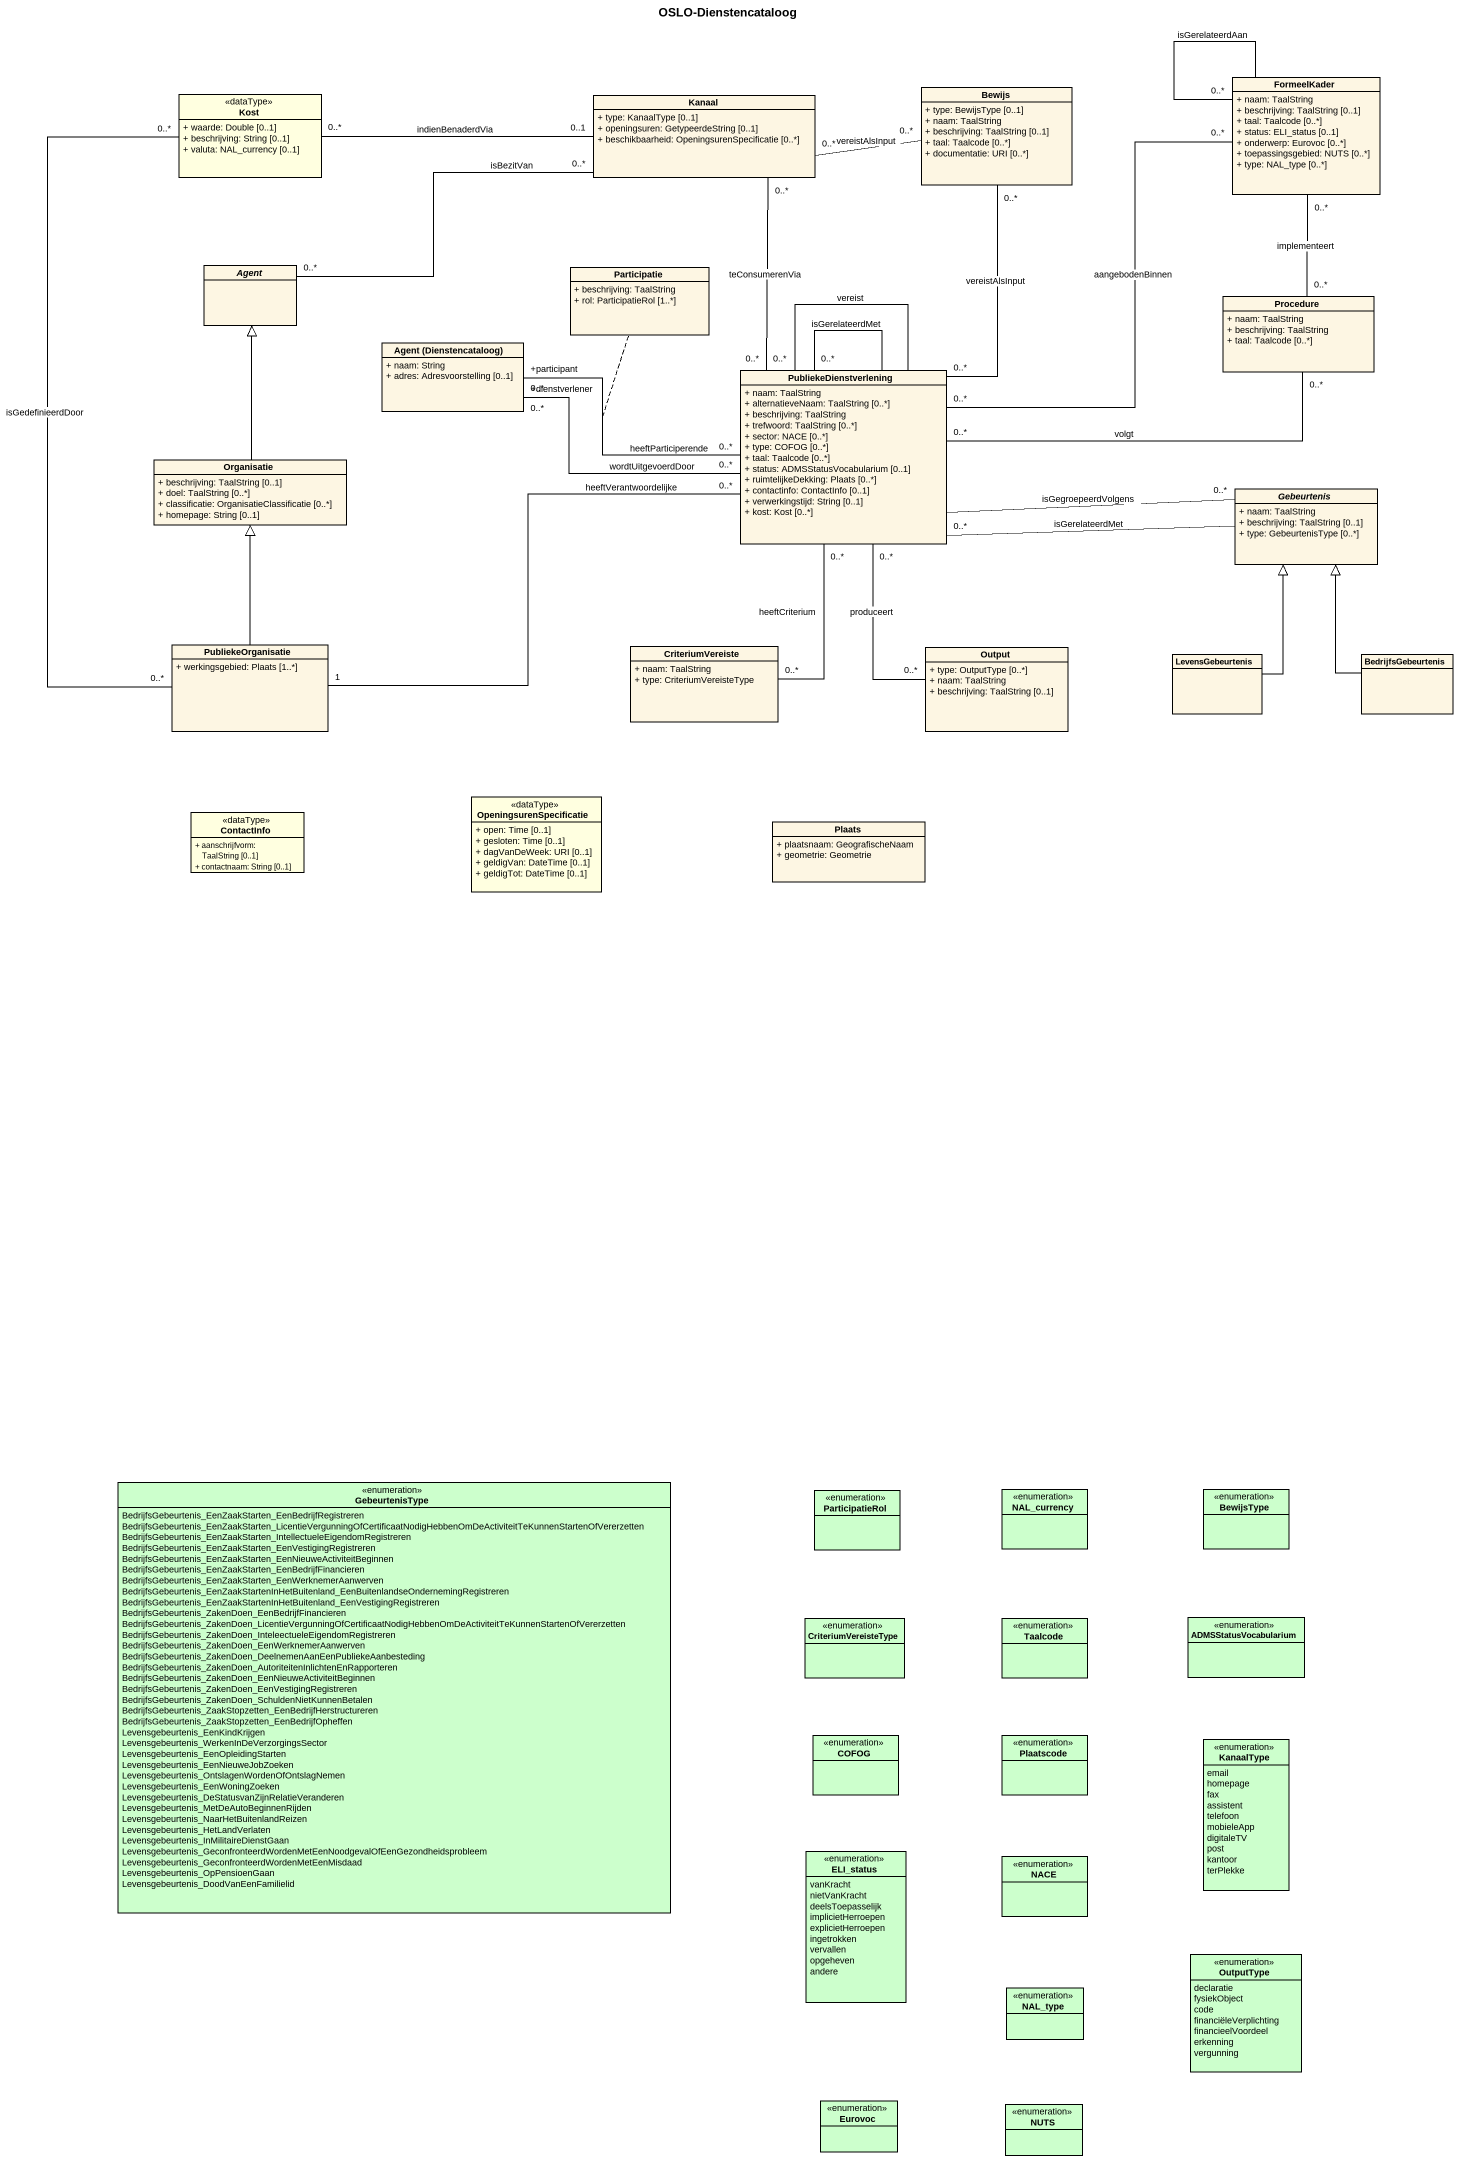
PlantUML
@startuml
title OSLO-Dienstencataloog
hide circle
hide empty members
skinparam classAttributeIconSize 0
class Kost <<dataType>> #FFFFE0 {
  + waarde: Double [0..1]
  + beschrijving: String [0..1]
  + valuta: NAL_currency [0..1]
}
class Kanaal {
  + type: KanaalType [0..1]
  + openingsuren: GetypeerdeString [0..1]
  + beschikbaarheid: OpeningsurenSpecificatie [0..*]
}
class Bewijs {
  + type: BewijsType [0..1]
  + naam: TaalString
  + beschrijving: TaalString [0..1]
  + taal: Taalcode [0..*]
  + documentatie: URI [0..*]
}
class FormeelKader {
  + naam: TaalString
  + beschrijving: TaalString [0..1]
  + taal: Taalcode [0..*]
  + status: ELI_status [0..1]
  + onderwerp: Eurovoc [0..*]
  + toepassingsgebied: NUTS [0..*]
  + type: NAL_type [0..*]
}
abstract class "Agent" as Agent_
class Participatie {
  + beschrijving: TaalString
  + rol: ParticipatieRol [1..*]
}
class Procedure {
  + naam: TaalString
  + beschrijving: TaalString
  + taal: Taalcode [0..*]
}
class "Agent (Dienstencataloog)" as Agent_Dienstencataloog {
  + naam: String
  + adres: Adresvoorstelling [0..1]
}
class PubliekeDienstverlening {
  + naam: TaalString
  + alternatieveNaam: TaalString [0..*]
  + beschrijving: TaalString
  + trefwoord: TaalString [0..*]
  + sector: NACE [0..*]
  + type: COFOG [0..*]
  + taal: Taalcode [0..*]
  + status: ADMSStatusVocabularium [0..1]
  + ruimtelijkeDekking: Plaats [0..*]
  + contactinfo: ContactInfo [0..1]
  + verwerkingstijd: String [0..1]
  + kost: Kost [0..*]
}
class Organisatie {
  + beschrijving: TaalString [0..1]
  + doel: TaalString [0..*]
  + classificatie: OrganisatieClassificatie [0..*]
  + homepage: String [0..1]
}
abstract class Gebeurtenis {
  + naam: TaalString
  + beschrijving: TaalString [0..1]
  + type: GebeurtenisType [0..*]
}
class PubliekeOrganisatie {
  + werkingsgebied: Plaats [1..*]
}
class CriteriumVereiste {
  + naam: TaalString
  + type: CriteriumVereisteType
}
class Output {
  + type: OutputType [0..*]
  + naam: TaalString
  + beschrijving: TaalString [0..1]
}
class LevensGebeurtenis
class BedrijfsGebeurtenis
class OpeningsurenSpecificatie <<dataType>> #FFFFE0 {
  + open: Time [0..1]
  + gesloten: Time [0..1]
  + dagVanDeWeek: URI [0..1]
  + geldigVan: DateTime [0..1]
  + geldigTot: DateTime [0..1]
}
class ContactInfo <<dataType>> #FFFFE0 {
  + aanschrijfvorm: TaalString [0..1]
  + contactnaam: String [0..1]
}
class Plaats {
  + plaatsnaam: GeografischeNaam
  + geometrie: Geometrie
}
enum GebeurtenisType #CCFFCC {
  BedrijfsGebeurtenis_EenZaakStarten_EenBedrijfRegistreren
  BedrijfsGebeurtenis_EenZaakStarten_LicentieVergunningOfCertificaatNodigHebbenOmDeActiviteitTeKunnenStartenOfVererzetten
  BedrijfsGebeurtenis_EenZaakStarten_IntellectueleEigendomRegistreren
  BedrijfsGebeurtenis_EenZaakStarten_EenVestigingRegistreren
  BedrijfsGebeurtenis_EenZaakStarten_EenNieuweActiviteitBeginnen
  BedrijfsGebeurtenis_EenZaakStarten_EenBedrijfFinancieren
  BedrijfsGebeurtenis_EenZaakStarten_EenWerknemerAanwerven
  BedrijfsGebeurtenis_EenZaakStartenInHetBuitenland_EenBuitenlandseOndernemingRegistreren
  BedrijfsGebeurtenis_EenZaakStartenInHetBuitenland_EenVestigingRegistreren
  BedrijfsGebeurtenis_ZakenDoen_EenBedrijfFinancieren
  BedrijfsGebeurtenis_ZakenDoen_LicentieVergunningOfCertificaatNodigHebbenOmDeActiviteitTeKunnenStartenOfVererzetten
  BedrijfsGebeurtenis_ZakenDoen_InteleectueleEigendomRegistreren
  BedrijfsGebeurtenis_ZakenDoen_EenWerknemerAanwerven
  BedrijfsGebeurtenis_ZakenDoen_DeelnemenAanEenPubliekeAanbesteding
  BedrijfsGebeurtenis_ZakenDoen_AutoriteitenInlichtenEnRapporteren
  BedrijfsGebeurtenis_ZakenDoen_EenNieuweActiviteitBeginnen
  BedrijfsGebeurtenis_ZakenDoen_EenVestigingRegistreren
  BedrijfsGebeurtenis_ZakenDoen_SchuldenNietKunnenBetalen
  BedrijfsGebeurtenis_ZaakStopzetten_EenBedrijfHerstructureren
  BedrijfsGebeurtenis_ZaakStopzetten_EenBedrijfOpheffen
  Levensgebeurtenis_EenKindKrijgen
  Levensgebeurtenis_WerkenInDeVerzorgingsSector
  Levensgebeurtenis_EenOpleidingStarten
  Levensgebeurtenis_EenNieuweJobZoeken
  Levensgebeurtenis_OntslagenWordenOfOntslagNemen
  Levensgebeurtenis_EenWoningZoeken
  Levensgebeurtenis_DeStatusvanZijnRelatieVeranderen
  Levensgebeurtenis_MetDeAutoBeginnenRijden
  Levensgebeurtenis_NaarHetBuitenlandReizen
  Levensgebeurtenis_HetLandVerlaten
  Levensgebeurtenis_InMilitaireDienstGaan
  Levensgebeurtenis_GeconfronteerdWordenMetEenNoodgevalOfEenGezondheidsprobleem
  Levensgebeurtenis_GeconfronteerdWordenMetEenMisdaad
  Levensgebeurtenis_OpPensioenGaan
  Levensgebeurtenis_DoodVanEenFamilielid
}
enum ParticipatieRol #CCFFCC
enum NAL_currency #CCFFCC
enum BewijsType #CCFFCC
enum CriteriumVereisteType #CCFFCC
enum Taalcode #CCFFCC
enum ADMSStatusVocabularium #CCFFCC
enum COFOG #CCFFCC
enum Plaatscode #CCFFCC
enum KanaalType #CCFFCC {
  email
  homepage
  fax
  assistent
  telefoon
  mobieleApp
  digitaleTV
  post
  kantoor
  terPlekke
}
enum ELI_status #CCFFCC {
  vanKracht
  nietVanKracht
  deelsToepasselijk
  implicietHerroepen
  explicietHerroepen
  ingetrokken
  vervallen
  opgeheven
  andere
}
enum NACE #CCFFCC
enum OutputType #CCFFCC {
  declaratie
  fysiekObject
  code
  financiëleVerplichting
  financieelVoordeel
  erkenning
  vergunning
}
enum NAL_type #CCFFCC
enum Eurovoc #CCFFCC
enum NUTS #CCFFCC
Kost "0..*" -right- "0..1" Kanaal : indienBenaderdVia
Kost "0..*" -- "0..*" PubliekeOrganisatie : isGedefinieerdDoor
Kanaal "0..*" -right- "0..*" Bewijs : vereistAlsInput
Kanaal "0..*" -left- "0..*" Agent_ : isBezitVan
FormeelKader -- "0..*" FormeelKader : isGerelateerdAan
Procedure "0..*" -up- "0..*" FormeelKader : implementeert
PubliekeDienstverlening "0..*" -up- "0..*" Kanaal : teConsumerenVia
PubliekeDienstverlening "0..*" -up- "0..*" Bewijs : vereistAlsInput
PubliekeDienstverlening "0..*" -up- "0..*" FormeelKader : aangebodenBinnen
PubliekeDienstverlening "0..*" -right- "0..*" Procedure : volgt
PubliekeDienstverlening "0..*" -left- "+dienstverlener\n0..*" Agent_Dienstencataloog : wordtUitgevoerdDoor
PubliekeDienstverlening "0..*" -left- "+participant\n0..*" Agent_Dienstencataloog : heeftParticiperende
(PubliekeDienstverlening, Agent_Dienstencataloog) .. Participatie
PubliekeDienstverlening -- "0..*" PubliekeDienstverlening : vereist
PubliekeDienstverlening -- "0..*" PubliekeDienstverlening : isGerelateerdMet
PubliekeDienstverlening -right- "0..*" Gebeurtenis : isGegroepeerdVolgens
PubliekeDienstverlening "0..*" -left- "1" PubliekeOrganisatie : heeftVerantwoordelijke
PubliekeDienstverlening "0..*" -- "0..*" CriteriumVereiste : heeftCriterium
PubliekeDienstverlening "0..*" -- "0..*" Output : produceert
Organisatie -up-|> Agent_
Gebeurtenis -left- "0..*" PubliekeDienstverlening : isGerelateerdMet
PubliekeOrganisatie -up-|> Organisatie
LevensGebeurtenis -up-|> Gebeurtenis
BedrijfsGebeurtenis -up-|> Gebeurtenis
@enduml
